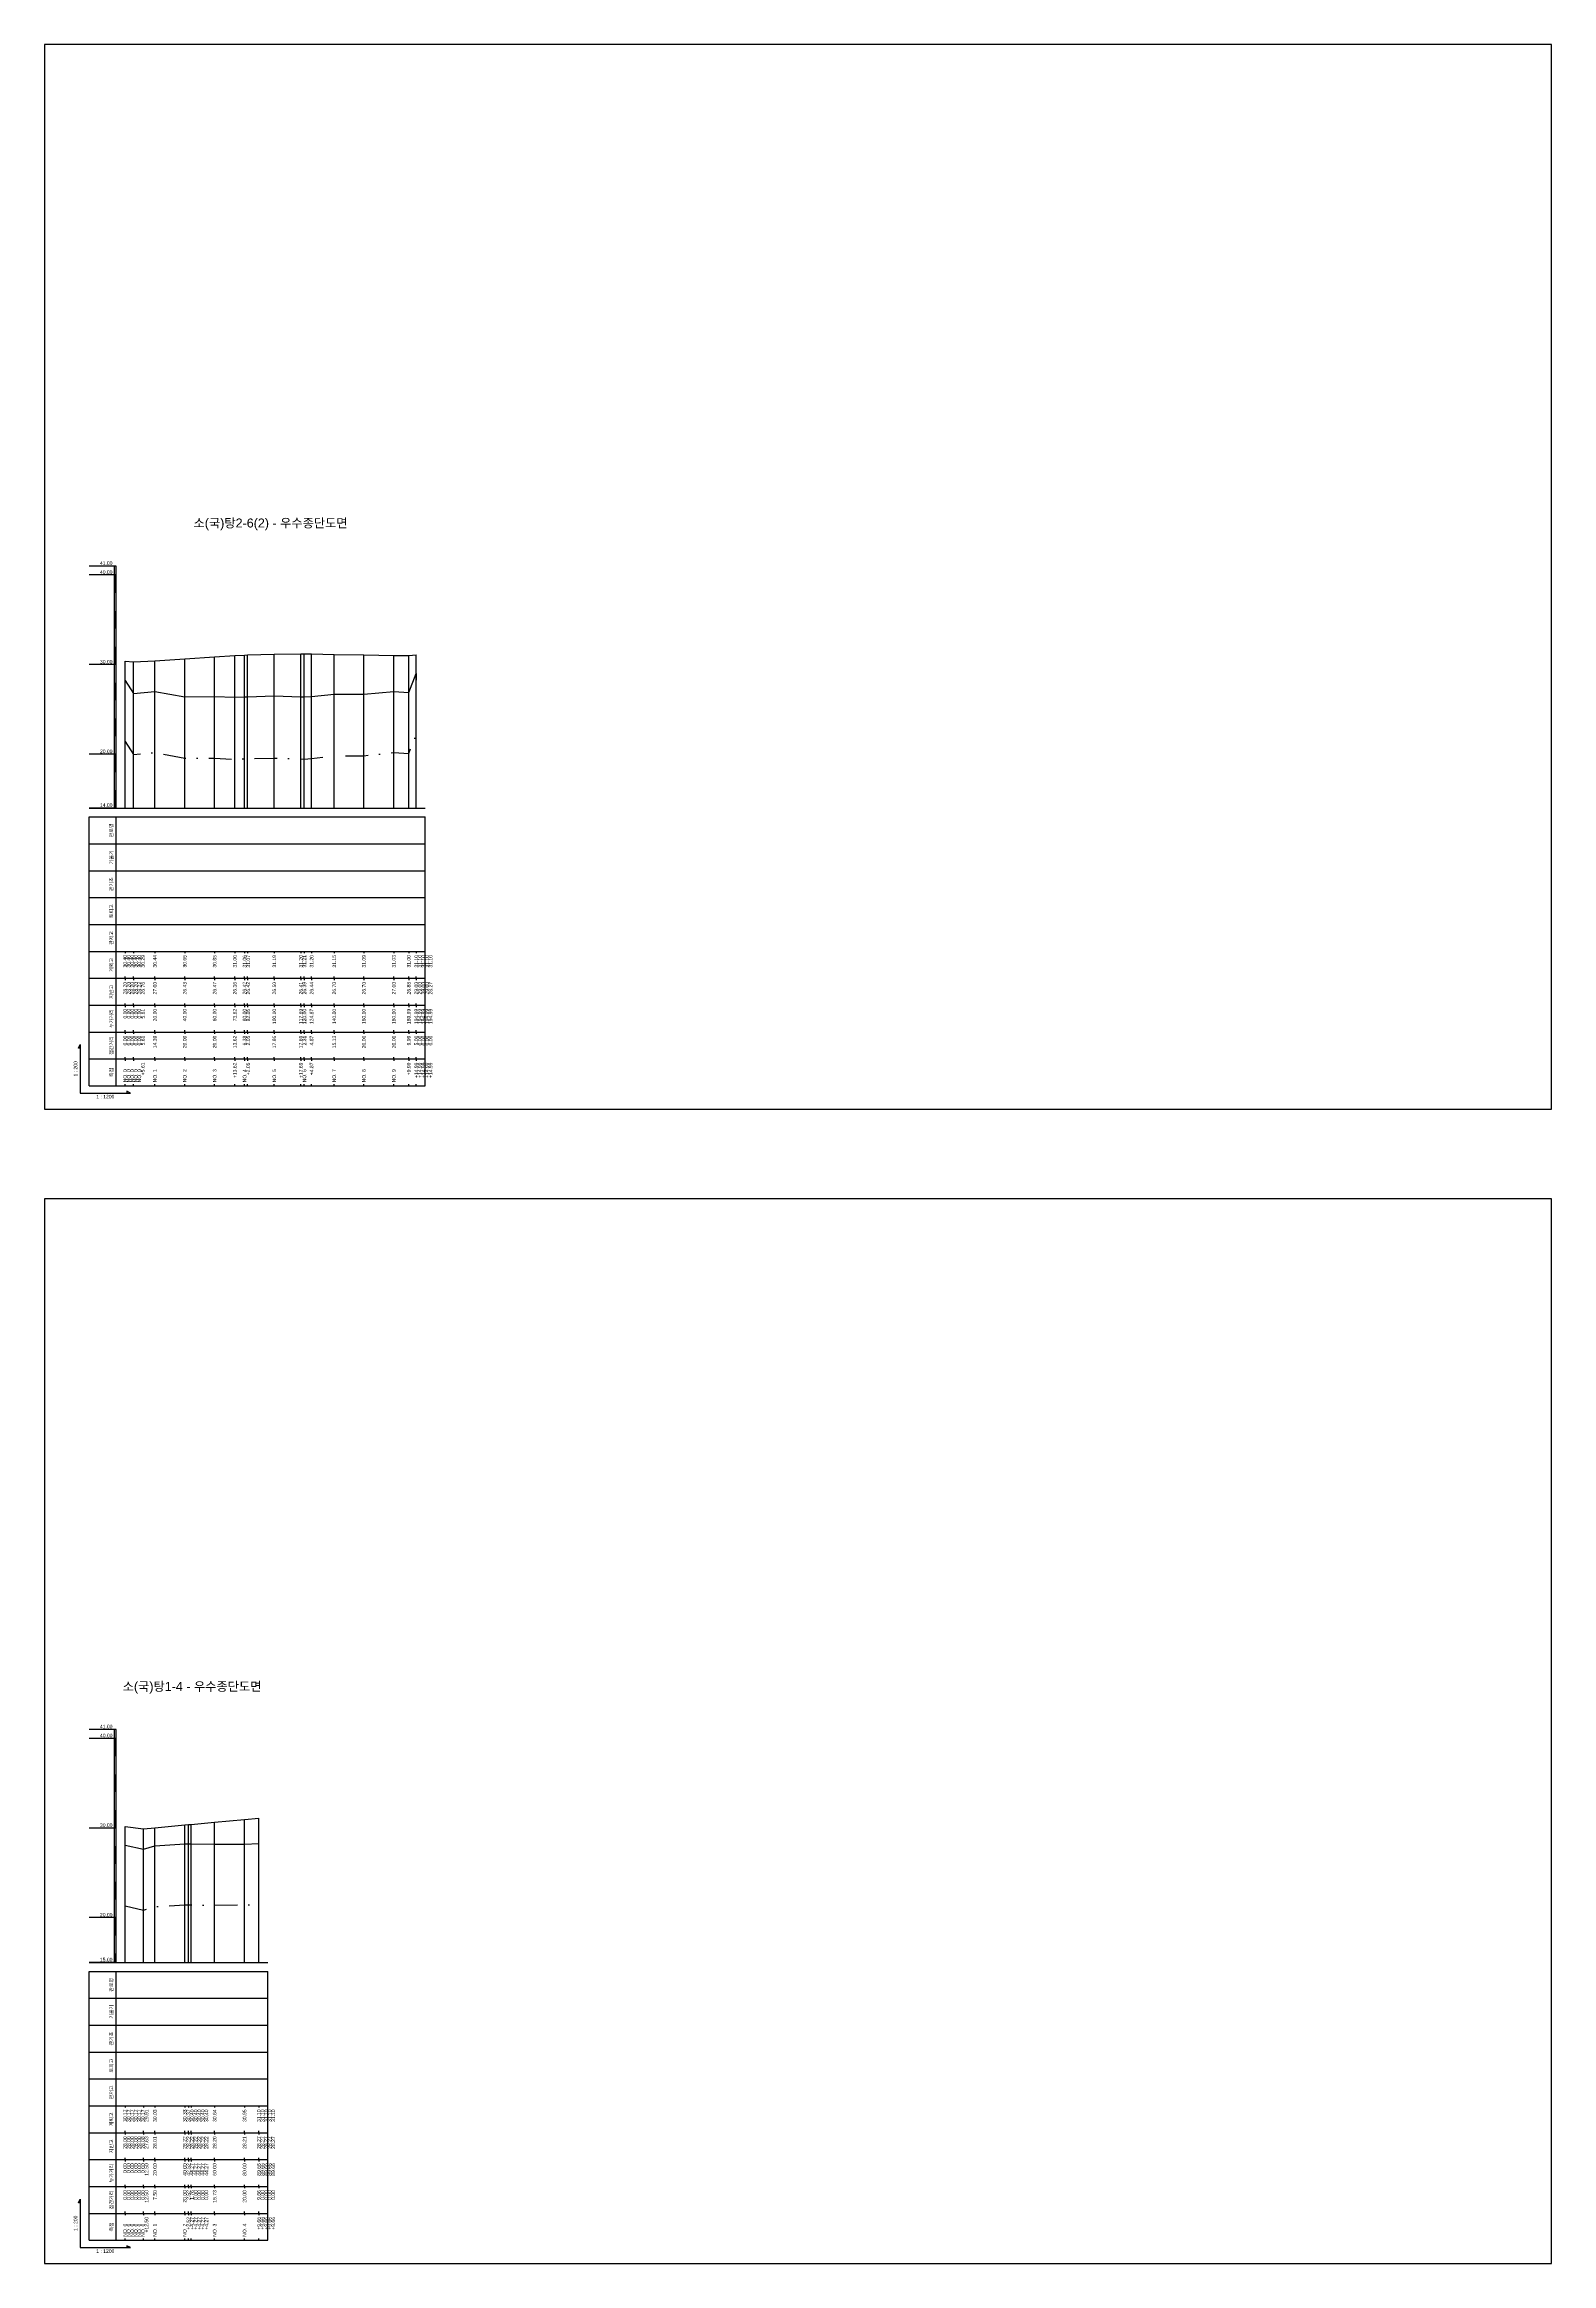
# Model space of a CAD drawing. Header units: millimetres. Extents: x -105495 to 3444, y -108190 to 2013.
# Drawn here: x 20 to 861, y -36064 to -34826 of the extents above; entities that cross this region are included whole.
import ezdxf
from ezdxf.enums import TextEntityAlignment as Align

# ---------------------------------------------------------------- set-up
doc = ezdxf.new("R2010")
doc.units = ezdxf.units.MM
doc.linetypes.add('DASHDOT', pattern=[25.4, 12.7, -6.35, 0, -6.35])
for name, color, linetype in [('KZ_종단_계획선', 1, 'Continuous'), ('KZ_종단_노선명', 7, 'Continuous'), ('KZ_종단_도각', 7, 'Continuous'), ('KZ_종단_수직선', 7, 'Continuous'), ('KZ_종단_암선1', 56, 'DASHDOT'), ('KZ_종단_지반선', 3, 'Continuous'), ('KZ_종단_테이블문자', 7, 'Continuous'), ('KZ_종단_테이블선', 7, 'Continuous'), ('KZ_종단_폴대', 7, 'Continuous')]:
    doc.layers.add(name, color=color, linetype=linetype)
doc.styles.get("Standard").update_dxf_attribs({"font": 'arial.ttf'})

msp = doc.modelspace()

# ---------------------------------------------------------------- linework, layer by layer
at = {"layer": 'KZ_종단_계획선'}
for points in [[(65, -35170), (65, -35170), (65, -35170), (65, -35170), (65, -35170), (69.7, -35170.5), (81.7, -35169.8), (98.3, -35168.8), (115, -35167.7), (126.3, -35167), (131.7, -35166.7), (133.4, -35166.6), (148.3, -35166.1), (163.1, -35166), (165, -35166), (169.1, -35166), (181.7, -35166.3), (198.3, -35166.6), (215, -35166.9), (223.3, -35167), (227.5, -35166.5), (227.5, -35166.5), (227.5, -35166.5), (227.5, -35166.5), (227.5, -35166.5)], [(65, -35820.2), (65, -35820.2), (65, -35820.2), (65, -35820.2), (65, -35820.2), (65, -35820.2), (75.4, -35821.4), (81.7, -35820.9), (98.3, -35819.3), (100.4, -35819.1), (101.9, -35819), (101.9, -35819), (101.9, -35819), (101.9, -35819), (101.9, -35819), (115, -35817.8), (131.7, -35816.2), (139.7, -35815.5)]]:
    msp.add_lwpolyline(points, dxfattribs=at)
at = {"layer": 'KZ_종단_도각'}
for points in [[(20, -35420), (861, -35420), (861, -34826), (20, -34826)], [(20, -36064), (861, -36064), (861, -35470), (20, -35470)]]:
    msp.add_lwpolyline(points, close=True, dxfattribs=at)
at = {"layer": 'KZ_종단_수직선'}
for p, q in [((65, -35252), (65, -35170)), ((65, -35252), (65, -35170)), ((65, -35252), (65, -35170)), ((65, -35252), (65, -35170)), ((65, -35252), (65, -35170)), ((65, -35252), (65, -35170)), ((65, -35252), (65, -35170)), ((65, -35252), (65, -35170)), ((65, -35252), (65, -35170)), ((69.7, -35252), (69.7, -35170.5)), ((81.7, -35252), (81.7, -35169.8)), ((98.3, -35252), (98.3, -35168.8)), ((115, -35252), (115, -35167.7)), ((126.3, -35252), (126.3, -35167)), ((131.7, -35252), (131.7, -35166.7)), ((133.4, -35252), (133.4, -35166.6)), ((148.3, -35252), (148.3, -35166.1)), ((163.1, -35252), (163.1, -35166)), ((165, -35252), (165, -35166)), ((169.1, -35252), (169.1, -35166)), ((181.7, -35252), (181.7, -35166.3)), ((198.3, -35252), (198.3, -35166.6)), ((215, -35252), (215, -35166.9)), ((223.3, -35252), (223.3, -35167)), ((227.5, -35252), (227.5, -35166.5)), ((227.5, -35252), (227.5, -35166.5)), ((227.5, -35252), (227.5, -35166.5)), ((227.5, -35252), (227.5, -35166.5)), ((227.5, -35252), (227.5, -35166.5)), ((65, -35896), (65, -35820.2)), ((65, -35896), (65, -35820.2)), ((65, -35896), (65, -35820.2)), ((65, -35896), (65, -35820.2)), ((65, -35896), (65, -35820.2)), ((65, -35896), (65, -35820.2)), ((65, -35896), (65, -35820.2)), ((65, -35896), (65, -35820.2)), ((65, -35896), (65, -35820.2)), ((65, -35896), (65, -35820.2)), ((65, -35896), (65, -35820.2)), ((75.4, -35896), (75.4, -35821.4)), ((81.7, -35896), (81.7, -35820.9)), ((98.3, -35896), (98.3, -35819.3)), ((100.4, -35896), (100.4, -35819.1)), ((101.9, -35896), (101.9, -35819)), ((101.9, -35896), (101.9, -35819)), ((101.9, -35896), (101.9, -35819)), ((101.9, -35896), (101.9, -35819)), ((101.9, -35896), (101.9, -35819)), ((115, -35896), (115, -35817.8)), ((131.7, -35896), (131.7, -35816.2)), ((139.7, -35896), (139.7, -35815.5)), ((139.7, -35896), (139.7, -35815.5)), ((139.7, -35896), (139.7, -35815.5)), ((139.7, -35896), (139.7, -35815.5)), ((139.7, -35896), (139.7, -35815.5))]:
    msp.add_line(p, q, dxfattribs=at)
at = {"layer": 'KZ_종단_암선1', "flags": 128}
for points in [[(65, -35214.9), (65, -35214.9), (65, -35214.9), (65, -35214.9), (65, -35214.9), (69.7, -35222.2), (81.7, -35221.1), (98.3, -35224.2), (115, -35224.2), (126.3, -35224.8), (131.7, -35224.6), (133.4, -35224.5), (148.3, -35224.1), (163.1, -35224.6), (165, -35224.7), (169.1, -35224.4), (181.7, -35223), (198.3, -35222.8), (215, -35221.1), (223.3, -35221.6), (227.5, -35211), (227.5, -35211), (227.5, -35211), (227.5, -35211), (227.5, -35214.6)], [(65, -35864.9), (65, -35864.9), (65, -35864.9), (65, -35864.9), (65, -35864.9), (65, -35864.5), (75.4, -35866.8), (81.7, -35864.9), (98.3, -35863.8), (100.4, -35863.9), (101.9, -35863.9), (101.9, -35863.9), (101.9, -35863.9), (101.9, -35863.9), (101.9, -35863.9), (115, -35864), (131.7, -35863.9), (139.7, -35863.6), (139.7, -35863.6), (139.7, -35863.6), (139.7, -35863.6), (139.7, -35863.6)]]:
    msp.add_lwpolyline(points, dxfattribs=at)
at = {"layer": 'KZ_종단_지반선', "flags": 128}
for points in [[(65, -35181), (65, -35181), (65, -35181), (65, -35181), (65, -35180.9), (69.7, -35188.2), (81.7, -35187), (98.3, -35189.9), (115, -35189.7), (126.3, -35190.2), (131.7, -35189.9), (133.4, -35189.9), (148.3, -35189.5), (163.1, -35190), (165, -35190), (169.1, -35189.8), (181.7, -35188.5), (198.3, -35188.5), (215, -35187), (223.3, -35187.6), (227.5, -35177), (227.5, -35177), (227.5, -35177), (227.5, -35177), (227.5, -35180.6)], [(65, -35831), (65, -35831), (65, -35831), (65, -35831), (65, -35831), (65, -35830.6), (75.4, -35832.8), (81.7, -35830.9), (98.3, -35829.9), (100.4, -35829.9), (101.9, -35829.9), (101.9, -35829.9), (101.9, -35829.9), (101.9, -35829.9), (101.9, -35829.9), (115, -35830), (131.7, -35830), (139.7, -35829.6), (139.7, -35829.6), (139.7, -35829.6), (139.7, -35829.6), (139.7, -35829.6)]]:
    msp.add_lwpolyline(points, dxfattribs=at)
at = {"layer": 'KZ_종단_테이블선'}
for p, q in [((45, -35252), (232.5, -35252)), ((45, -35272), (45, -35257)), ((45, -35257), (232.5, -35257)), ((60, -35272), (60, -35257)), ((232.5, -35272), (232.5, -35257)), ((45, -35287), (45, -35272)), ((45, -35272), (232.5, -35272)), ((60, -35287), (60, -35272)), ((232.5, -35287), (232.5, -35272)), ((45, -35302), (45, -35287)), ((45, -35287), (232.5, -35287)), ((60, -35302), (60, -35287)), ((232.5, -35302), (232.5, -35287)), ((45, -35317), (45, -35302)), ((45, -35302), (232.5, -35302)), ((60, -35317), (60, -35302)), ((232.5, -35317), (232.5, -35302)), ((45, -35332), (45, -35317)), ((45, -35317), (232.5, -35317)), ((60, -35332), (60, -35317)), ((232.5, -35332), (232.5, -35317)), ((45, -35347), (45, -35332)), ((45, -35332), (232.5, -35332)), ((60, -35347), (60, -35332)), ((65, -35332), (65, -35333)), ((65, -35332), (65, -35333)), ((65, -35332), (65, -35333)), ((65, -35332), (65, -35333)), ((65, -35332), (65, -35333)), ((69.7, -35332), (69.7, -35333)), ((81.7, -35332), (81.7, -35333)), ((98.3, -35332), (98.3, -35333)), ((115, -35332), (115, -35333)), ((126.3, -35332), (126.3, -35333)), ((131.7, -35332), (131.7, -35333)), ((133.4, -35332), (133.4, -35333)), ((148.3, -35332), (148.3, -35333)), ((163.1, -35332), (163.1, -35333)), ((165, -35332), (165, -35333)), ((169.1, -35332), (169.1, -35333)), ((181.7, -35332), (181.7, -35333)), ((198.3, -35332), (198.3, -35333)), ((215, -35332), (215, -35333)), ((223.3, -35332), (223.3, -35333)), ((227.5, -35332), (227.5, -35333)), ((227.5, -35332), (227.5, -35333)), ((227.5, -35332), (227.5, -35333)), ((227.5, -35332), (227.5, -35333)), ((227.5, -35332), (227.5, -35333)), ((232.5, -35347), (232.5, -35332)), ((45, -35362), (45, -35347)), ((45, -35347), (232.5, -35347)), ((60, -35362), (60, -35347)), ((65, -35347), (65, -35346)), ((65, -35347), (65, -35346)), ((65, -35347), (65, -35346)), ((65, -35347), (65, -35346)), ((65, -35347), (65, -35346)), ((65, -35347), (65, -35348)), ((65, -35347), (65, -35348)), ((65, -35347), (65, -35348)), ((65, -35347), (65, -35348)), ((65, -35347), (65, -35348)), ((69.7, -35347), (69.7, -35346)), ((69.7, -35347), (69.7, -35348)), ((81.7, -35347), (81.7, -35346)), ((81.7, -35347), (81.7, -35348)), ((98.3, -35347), (98.3, -35346)), ((98.3, -35347), (98.3, -35348)), ((115, -35347), (115, -35346)), ((115, -35347), (115, -35348)), ((126.3, -35347), (126.3, -35346)), ((126.3, -35347), (126.3, -35348)), ((131.7, -35347), (131.7, -35346)), ((131.7, -35347), (131.7, -35348)), ((133.4, -35347), (133.4, -35346)), ((133.4, -35347), (133.4, -35348)), ((148.3, -35347), (148.3, -35346)), ((148.3, -35347), (148.3, -35348)), ((163.1, -35347), (163.1, -35346)), ((163.1, -35347), (163.1, -35348)), ((165, -35347), (165, -35346)), ((165, -35347), (165, -35348)), ((169.1, -35347), (169.1, -35346)), ((169.1, -35347), (169.1, -35348)), ((181.7, -35347), (181.7, -35346)), ((181.7, -35347), (181.7, -35348)), ((198.3, -35347), (198.3, -35346)), ((198.3, -35347), (198.3, -35348)), ((215, -35347), (215, -35346)), ((215, -35347), (215, -35348)), ((223.3, -35347), (223.3, -35346)), ((223.3, -35347), (223.3, -35348)), ((227.5, -35347), (227.5, -35346)), ((227.5, -35347), (227.5, -35346)), ((227.5, -35347), (227.5, -35346)), ((227.5, -35347), (227.5, -35346)), ((227.5, -35347), (227.5, -35346)), ((227.5, -35347), (227.5, -35348)), ((227.5, -35347), (227.5, -35348)), ((227.5, -35347), (227.5, -35348)), ((227.5, -35347), (227.5, -35348)), ((227.5, -35347), (227.5, -35348)), ((232.5, -35362), (232.5, -35347)), ((45, -35377), (45, -35362)), ((45, -35362), (232.5, -35362)), ((60, -35377), (60, -35362)), ((65, -35362), (65, -35361)), ((65, -35362), (65, -35361)), ((65, -35362), (65, -35361)), ((65, -35362), (65, -35361)), ((65, -35362), (65, -35361)), ((65, -35362), (65, -35363)), ((65, -35362), (65, -35363)), ((65, -35362), (65, -35363)), ((65, -35362), (65, -35363)), ((65, -35362), (65, -35363)), ((69.7, -35362), (69.7, -35361)), ((69.7, -35362), (69.7, -35363)), ((81.7, -35362), (81.7, -35361)), ((81.7, -35362), (81.7, -35363)), ((98.3, -35362), (98.3, -35361)), ((98.3, -35362), (98.3, -35363)), ((115, -35362), (115, -35361)), ((115, -35362), (115, -35363)), ((126.3, -35362), (126.3, -35361)), ((126.3, -35362), (126.3, -35363)), ((131.7, -35362), (131.7, -35361)), ((131.7, -35362), (131.7, -35363)), ((133.4, -35362), (133.4, -35361)), ((133.4, -35362), (133.4, -35363)), ((148.3, -35362), (148.3, -35361)), ((148.3, -35362), (148.3, -35363)), ((163.1, -35362), (163.1, -35361)), ((163.1, -35362), (163.1, -35363)), ((165, -35362), (165, -35361)), ((165, -35362), (165, -35363)), ((169.1, -35362), (169.1, -35361)), ((169.1, -35362), (169.1, -35363)), ((181.7, -35362), (181.7, -35361)), ((181.7, -35362), (181.7, -35363)), ((198.3, -35362), (198.3, -35361)), ((198.3, -35362), (198.3, -35363)), ((215, -35362), (215, -35361)), ((215, -35362), (215, -35363)), ((223.3, -35362), (223.3, -35361)), ((223.3, -35362), (223.3, -35363)), ((227.5, -35362), (227.5, -35361)), ((227.5, -35362), (227.5, -35361)), ((227.5, -35362), (227.5, -35361)), ((227.5, -35362), (227.5, -35361)), ((227.5, -35362), (227.5, -35361)), ((227.5, -35362), (227.5, -35363)), ((227.5, -35362), (227.5, -35363)), ((227.5, -35362), (227.5, -35363)), ((227.5, -35362), (227.5, -35363)), ((227.5, -35362), (227.5, -35363)), ((232.5, -35377), (232.5, -35362)), ((45, -35392), (45, -35377)), ((45, -35377), (232.5, -35377)), ((60, -35392), (60, -35377)), ((65, -35377), (65, -35376)), ((65, -35377), (65, -35376)), ((65, -35377), (65, -35376)), ((65, -35377), (65, -35376)), ((65, -35377), (65, -35376)), ((65, -35377), (65, -35378)), ((65, -35377), (65, -35378)), ((65, -35377), (65, -35378)), ((65, -35377), (65, -35378)), ((65, -35377), (65, -35378)), ((69.7, -35377), (69.7, -35376)), ((69.7, -35377), (69.7, -35378)), ((81.7, -35377), (81.7, -35376)), ((81.7, -35377), (81.7, -35378)), ((98.3, -35377), (98.3, -35376)), ((98.3, -35377), (98.3, -35378)), ((115, -35377), (115, -35376)), ((115, -35377), (115, -35378)), ((126.3, -35377), (126.3, -35376)), ((126.3, -35377), (126.3, -35378)), ((131.7, -35377), (131.7, -35376)), ((131.7, -35377), (131.7, -35378)), ((133.4, -35377), (133.4, -35376)), ((133.4, -35377), (133.4, -35378)), ((148.3, -35377), (148.3, -35376)), ((148.3, -35377), (148.3, -35378)), ((163.1, -35377), (163.1, -35376)), ((163.1, -35377), (163.1, -35378)), ((165, -35377), (165, -35376)), ((165, -35377), (165, -35378)), ((169.1, -35377), (169.1, -35376)), ((169.1, -35377), (169.1, -35378)), ((181.7, -35377), (181.7, -35376)), ((181.7, -35377), (181.7, -35378)), ((198.3, -35377), (198.3, -35376)), ((198.3, -35377), (198.3, -35378)), ((215, -35377), (215, -35376)), ((215, -35377), (215, -35378)), ((223.3, -35377), (223.3, -35376)), ((223.3, -35377), (223.3, -35378)), ((227.5, -35377), (227.5, -35376)), ((227.5, -35377), (227.5, -35376)), ((227.5, -35377), (227.5, -35376)), ((227.5, -35377), (227.5, -35376)), ((227.5, -35377), (227.5, -35376)), ((227.5, -35377), (227.5, -35378)), ((227.5, -35377), (227.5, -35378)), ((227.5, -35377), (227.5, -35378)), ((227.5, -35377), (227.5, -35378)), ((227.5, -35377), (227.5, -35378)), ((232.5, -35392), (232.5, -35377)), ((45, -35407), (45, -35392)), ((45, -35392), (232.5, -35392)), ((60, -35407), (60, -35392)), ((65, -35392), (65, -35391)), ((65, -35392), (65, -35391)), ((65, -35392), (65, -35391)), ((65, -35392), (65, -35391)), ((65, -35392), (65, -35391)), ((65, -35392), (65, -35393)), ((65, -35392), (65, -35393)), ((65, -35392), (65, -35393)), ((65, -35392), (65, -35393)), ((65, -35392), (65, -35393)), ((69.7, -35392), (69.7, -35391)), ((69.7, -35392), (69.7, -35393)), ((81.7, -35392), (81.7, -35391)), ((81.7, -35392), (81.7, -35393)), ((98.3, -35392), (98.3, -35391)), ((98.3, -35392), (98.3, -35393)), ((115, -35392), (115, -35391)), ((115, -35392), (115, -35393)), ((126.3, -35392), (126.3, -35391)), ((126.3, -35392), (126.3, -35393)), ((131.7, -35392), (131.7, -35391)), ((131.7, -35392), (131.7, -35393)), ((133.4, -35392), (133.4, -35391)), ((133.4, -35392), (133.4, -35393)), ((148.3, -35392), (148.3, -35391)), ((148.3, -35392), (148.3, -35393)), ((163.1, -35392), (163.1, -35391)), ((163.1, -35392), (163.1, -35393)), ((165, -35392), (165, -35391)), ((165, -35392), (165, -35393)), ((169.1, -35392), (169.1, -35391)), ((169.1, -35392), (169.1, -35393)), ((181.7, -35392), (181.7, -35391)), ((181.7, -35392), (181.7, -35393)), ((198.3, -35392), (198.3, -35391)), ((198.3, -35392), (198.3, -35393)), ((215, -35392), (215, -35391)), ((215, -35392), (215, -35393)), ((223.3, -35392), (223.3, -35391)), ((223.3, -35392), (223.3, -35393)), ((227.5, -35392), (227.5, -35391)), ((227.5, -35392), (227.5, -35391)), ((227.5, -35392), (227.5, -35391)), ((227.5, -35392), (227.5, -35391)), ((227.5, -35392), (227.5, -35391)), ((227.5, -35392), (227.5, -35393)), ((227.5, -35392), (227.5, -35393)), ((227.5, -35392), (227.5, -35393)), ((227.5, -35392), (227.5, -35393)), ((227.5, -35392), (227.5, -35393)), ((232.5, -35407), (232.5, -35392)), ((65, -35407), (65, -35406)), ((65, -35407), (65, -35406)), ((65, -35407), (65, -35406)), ((65, -35407), (65, -35406)), ((65, -35407), (65, -35406)), ((69.7, -35407), (69.7, -35406)), ((81.7, -35407), (81.7, -35406)), ((98.3, -35407), (98.3, -35406)), ((115, -35407), (115, -35406)), ((126.3, -35407), (126.3, -35406)), ((131.7, -35407), (131.7, -35406)), ((133.4, -35407), (133.4, -35406)), ((148.3, -35407), (148.3, -35406)), ((163.1, -35407), (163.1, -35406)), ((165, -35407), (165, -35406)), ((169.1, -35407), (169.1, -35406)), ((181.7, -35407), (181.7, -35406)), ((198.3, -35407), (198.3, -35406)), ((215, -35407), (215, -35406)), ((223.3, -35407), (223.3, -35406)), ((227.5, -35407), (227.5, -35406)), ((227.5, -35407), (227.5, -35406)), ((227.5, -35407), (227.5, -35406)), ((227.5, -35407), (227.5, -35406)), ((227.5, -35407), (227.5, -35406)), ((45, -35407), (232.5, -35407)), ((45, -35896), (144.7, -35896)), ((45, -35916), (45, -35901)), ((45, -35901), (144.7, -35901)), ((60, -35916), (60, -35901)), ((144.7, -35916), (144.7, -35901)), ((45, -35931), (45, -35916)), ((45, -35916), (144.7, -35916)), ((60, -35931), (60, -35916)), ((144.7, -35931), (144.7, -35916)), ((45, -35946), (45, -35931)), ((45, -35931), (144.7, -35931)), ((60, -35946), (60, -35931)), ((144.7, -35946), (144.7, -35931)), ((45, -35961), (45, -35946)), ((45, -35946), (144.7, -35946)), ((60, -35961), (60, -35946)), ((144.7, -35961), (144.7, -35946)), ((45, -35976), (45, -35961)), ((45, -35961), (144.7, -35961)), ((60, -35976), (60, -35961)), ((144.7, -35976), (144.7, -35961)), ((45, -35991), (45, -35976)), ((45, -35976), (144.7, -35976)), ((60, -35991), (60, -35976)), ((65, -35976), (65, -35977)), ((65, -35976), (65, -35977)), ((65, -35976), (65, -35977)), ((65, -35976), (65, -35977)), ((65, -35976), (65, -35977)), ((65, -35976), (65, -35977)), ((75.4, -35976), (75.4, -35977)), ((81.7, -35976), (81.7, -35977)), ((98.3, -35976), (98.3, -35977)), ((100.4, -35976), (100.4, -35977)), ((101.9, -35976), (101.9, -35977)), ((101.9, -35976), (101.9, -35977)), ((101.9, -35976), (101.9, -35977)), ((101.9, -35976), (101.9, -35977)), ((101.9, -35976), (101.9, -35977)), ((115, -35976), (115, -35977)), ((131.7, -35976), (131.7, -35977)), ((139.7, -35976), (139.7, -35977)), ((139.7, -35976), (139.7, -35977)), ((139.7, -35976), (139.7, -35977)), ((139.7, -35976), (139.7, -35977)), ((139.7, -35976), (139.7, -35977)), ((144.7, -35991), (144.7, -35976)), ((45, -36006), (45, -35991)), ((45, -35991), (144.7, -35991)), ((60, -36006), (60, -35991)), ((65, -35991), (65, -35990)), ((65, -35991), (65, -35990)), ((65, -35991), (65, -35990)), ((65, -35991), (65, -35990)), ((65, -35991), (65, -35990)), ((65, -35991), (65, -35990)), ((65, -35991), (65, -35992)), ((65, -35991), (65, -35992)), ((65, -35991), (65, -35992)), ((65, -35991), (65, -35992)), ((65, -35991), (65, -35992)), ((65, -35991), (65, -35992)), ((75.4, -35991), (75.4, -35990)), ((75.4, -35991), (75.4, -35992)), ((81.7, -35991), (81.7, -35990)), ((81.7, -35991), (81.7, -35992)), ((98.3, -35991), (98.3, -35990)), ((98.3, -35991), (98.3, -35992)), ((100.4, -35991), (100.4, -35990)), ((100.4, -35991), (100.4, -35992)), ((101.9, -35991), (101.9, -35990)), ((101.9, -35991), (101.9, -35990)), ((101.9, -35991), (101.9, -35990)), ((101.9, -35991), (101.9, -35990)), ((101.9, -35991), (101.9, -35990)), ((101.9, -35991), (101.9, -35992)), ((101.9, -35991), (101.9, -35992)), ((101.9, -35991), (101.9, -35992)), ((101.9, -35991), (101.9, -35992)), ((101.9, -35991), (101.9, -35992)), ((115, -35991), (115, -35990)), ((115, -35991), (115, -35992)), ((131.7, -35991), (131.7, -35990)), ((131.7, -35991), (131.7, -35992)), ((139.7, -35991), (139.7, -35990)), ((139.7, -35991), (139.7, -35990)), ((139.7, -35991), (139.7, -35990)), ((139.7, -35991), (139.7, -35990)), ((139.7, -35991), (139.7, -35990)), ((139.7, -35991), (139.7, -35992)), ((139.7, -35991), (139.7, -35992)), ((139.7, -35991), (139.7, -35992)), ((139.7, -35991), (139.7, -35992)), ((139.7, -35991), (139.7, -35992)), ((144.7, -36006), (144.7, -35991)), ((45, -36021), (45, -36006)), ((45, -36006), (144.7, -36006)), ((60, -36021), (60, -36006)), ((65, -36006), (65, -36005)), ((65, -36006), (65, -36005)), ((65, -36006), (65, -36005)), ((65, -36006), (65, -36005)), ((65, -36006), (65, -36005)), ((65, -36006), (65, -36005)), ((65, -36006), (65, -36007)), ((65, -36006), (65, -36007)), ((65, -36006), (65, -36007)), ((65, -36006), (65, -36007)), ((65, -36006), (65, -36007)), ((65, -36006), (65, -36007)), ((75.4, -36006), (75.4, -36005)), ((75.4, -36006), (75.4, -36007)), ((81.7, -36006), (81.7, -36005)), ((81.7, -36006), (81.7, -36007)), ((98.3, -36006), (98.3, -36005)), ((98.3, -36006), (98.3, -36007)), ((100.4, -36006), (100.4, -36005)), ((100.4, -36006), (100.4, -36007)), ((101.9, -36006), (101.9, -36005)), ((101.9, -36006), (101.9, -36005)), ((101.9, -36006), (101.9, -36005)), ((101.9, -36006), (101.9, -36005)), ((101.9, -36006), (101.9, -36005)), ((101.9, -36006), (101.9, -36007)), ((101.9, -36006), (101.9, -36007)), ((101.9, -36006), (101.9, -36007)), ((101.9, -36006), (101.9, -36007)), ((101.9, -36006), (101.9, -36007)), ((115, -36006), (115, -36005)), ((115, -36006), (115, -36007)), ((131.7, -36006), (131.7, -36005)), ((131.7, -36006), (131.7, -36007)), ((139.7, -36006), (139.7, -36005)), ((139.7, -36006), (139.7, -36005)), ((139.7, -36006), (139.7, -36005)), ((139.7, -36006), (139.7, -36005)), ((139.7, -36006), (139.7, -36005)), ((139.7, -36006), (139.7, -36007)), ((139.7, -36006), (139.7, -36007)), ((139.7, -36006), (139.7, -36007)), ((139.7, -36006), (139.7, -36007)), ((139.7, -36006), (139.7, -36007)), ((144.7, -36021), (144.7, -36006)), ((45, -36036), (45, -36021)), ((45, -36021), (144.7, -36021)), ((60, -36036), (60, -36021)), ((65, -36021), (65, -36020)), ((65, -36021), (65, -36020)), ((65, -36021), (65, -36020)), ((65, -36021), (65, -36020)), ((65, -36021), (65, -36020)), ((65, -36021), (65, -36020)), ((65, -36021), (65, -36022)), ((65, -36021), (65, -36022)), ((65, -36021), (65, -36022)), ((65, -36021), (65, -36022)), ((65, -36021), (65, -36022)), ((65, -36021), (65, -36022)), ((75.4, -36021), (75.4, -36020)), ((75.4, -36021), (75.4, -36022)), ((81.7, -36021), (81.7, -36020)), ((81.7, -36021), (81.7, -36022)), ((98.3, -36021), (98.3, -36020)), ((98.3, -36021), (98.3, -36022)), ((100.4, -36021), (100.4, -36020)), ((100.4, -36021), (100.4, -36022)), ((101.9, -36021), (101.9, -36020)), ((101.9, -36021), (101.9, -36020)), ((101.9, -36021), (101.9, -36020)), ((101.9, -36021), (101.9, -36020)), ((101.9, -36021), (101.9, -36020)), ((101.9, -36021), (101.9, -36022)), ((101.9, -36021), (101.9, -36022)), ((101.9, -36021), (101.9, -36022)), ((101.9, -36021), (101.9, -36022)), ((101.9, -36021), (101.9, -36022)), ((115, -36021), (115, -36020)), ((115, -36021), (115, -36022)), ((131.7, -36021), (131.7, -36020)), ((131.7, -36021), (131.7, -36022)), ((139.7, -36021), (139.7, -36020)), ((139.7, -36021), (139.7, -36020)), ((139.7, -36021), (139.7, -36020)), ((139.7, -36021), (139.7, -36020)), ((139.7, -36021), (139.7, -36020)), ((139.7, -36021), (139.7, -36022)), ((139.7, -36021), (139.7, -36022)), ((139.7, -36021), (139.7, -36022)), ((139.7, -36021), (139.7, -36022)), ((139.7, -36021), (139.7, -36022)), ((144.7, -36036), (144.7, -36021)), ((45, -36051), (45, -36036)), ((45, -36036), (144.7, -36036)), ((60, -36051), (60, -36036)), ((65, -36036), (65, -36035)), ((65, -36036), (65, -36035)), ((65, -36036), (65, -36035)), ((65, -36036), (65, -36035)), ((65, -36036), (65, -36035)), ((65, -36036), (65, -36035)), ((65, -36036), (65, -36037)), ((65, -36036), (65, -36037)), ((65, -36036), (65, -36037)), ((65, -36036), (65, -36037)), ((65, -36036), (65, -36037)), ((65, -36036), (65, -36037)), ((75.4, -36036), (75.4, -36035)), ((75.4, -36036), (75.4, -36037)), ((81.7, -36036), (81.7, -36035)), ((81.7, -36036), (81.7, -36037)), ((98.3, -36036), (98.3, -36035)), ((98.3, -36036), (98.3, -36037)), ((100.4, -36036), (100.4, -36035)), ((100.4, -36036), (100.4, -36037)), ((101.9, -36036), (101.9, -36035)), ((101.9, -36036), (101.9, -36035)), ((101.9, -36036), (101.9, -36035)), ((101.9, -36036), (101.9, -36035)), ((101.9, -36036), (101.9, -36035)), ((101.9, -36036), (101.9, -36037)), ((101.9, -36036), (101.9, -36037)), ((101.9, -36036), (101.9, -36037)), ((101.9, -36036), (101.9, -36037)), ((101.9, -36036), (101.9, -36037)), ((115, -36036), (115, -36035)), ((115, -36036), (115, -36037)), ((131.7, -36036), (131.7, -36035)), ((131.7, -36036), (131.7, -36037)), ((139.7, -36036), (139.7, -36035)), ((139.7, -36036), (139.7, -36035)), ((139.7, -36036), (139.7, -36035)), ((139.7, -36036), (139.7, -36035)), ((139.7, -36036), (139.7, -36035)), ((139.7, -36036), (139.7, -36037)), ((139.7, -36036), (139.7, -36037)), ((139.7, -36036), (139.7, -36037)), ((139.7, -36036), (139.7, -36037)), ((139.7, -36036), (139.7, -36037)), ((144.7, -36051), (144.7, -36036)), ((65, -36051), (65, -36050)), ((65, -36051), (65, -36050)), ((65, -36051), (65, -36050)), ((65, -36051), (65, -36050)), ((65, -36051), (65, -36050)), ((65, -36051), (65, -36050)), ((75.4, -36051), (75.4, -36050)), ((81.7, -36051), (81.7, -36050)), ((98.3, -36051), (98.3, -36050)), ((100.4, -36051), (100.4, -36050)), ((101.9, -36051), (101.9, -36050)), ((101.9, -36051), (101.9, -36050)), ((101.9, -36051), (101.9, -36050)), ((101.9, -36051), (101.9, -36050)), ((101.9, -36051), (101.9, -36050)), ((115, -36051), (115, -36050)), ((131.7, -36051), (131.7, -36050)), ((139.7, -36051), (139.7, -36050)), ((139.7, -36051), (139.7, -36050)), ((139.7, -36051), (139.7, -36050)), ((139.7, -36051), (139.7, -36050)), ((139.7, -36051), (139.7, -36050)), ((45, -36051), (144.7, -36051))]:
    msp.add_line(p, q, dxfattribs=at)
for points in [[(40, -35386), (39, -35386), (40, -35384), (40, -35411), (68, -35411), (66, -35410), (66, -35411)], [(40, -36030), (39, -36030), (40, -36028), (40, -36055), (68, -36055), (66, -36054), (66, -36055)]]:
    msp.add_lwpolyline(points, dxfattribs=at)
at = {"layer": 'KZ_종단_폴대'}
for p, q in [((60, -35117), (45, -35117)), ((60, -35122), (45, -35122)), ((60, -35172), (45, -35172)), ((60, -35222), (45, -35222)), ((60, -35252), (45, -35252)), ((60, -35766), (45, -35766)), ((60, -35771), (45, -35771)), ((60, -35821), (45, -35821)), ((60, -35871), (45, -35871)), ((60, -35896), (45, -35896))]:
    msp.add_line(p, q, dxfattribs=at)
for points in [[(60, -35252), (60, -35117), (59, -35117), (59, -35252), (60, -35252)], [(60, -35896), (60, -35766), (59, -35766), (59, -35896), (60, -35896)]]:
    msp.add_lwpolyline(points, dxfattribs=at)
at = {"layer": 'KZ_종단_폴대', "const_width": 1}
for points in [[(59.5, -35132), (59.5, -35122)], [(59.5, -35152), (59.5, -35142)], [(59.5, -35172), (59.5, -35162)], [(59.5, -35192), (59.5, -35182)], [(59.5, -35212), (59.5, -35202)], [(59.5, -35232), (59.5, -35222)], [(59.5, -35252), (59.5, -35242)], [(59.5, -35781), (59.5, -35771)], [(59.5, -35801), (59.5, -35791)], [(59.5, -35821), (59.5, -35811)], [(59.5, -35841), (59.5, -35831)], [(59.5, -35861), (59.5, -35851)], [(59.5, -35881), (59.5, -35871)], [(59.5, -35896), (59.5, -35891)]]:
    msp.add_lwpolyline(points, dxfattribs=at)

# ---------------------------------------------------------------- texts
at = {"layer": 'KZ_종단_노선명'}
for s, p in [('소(국)탕2-6(2) - 우수종단도면', (146.2, -35097)), ('소(국)탕1-4 - 우수종단도면', (102.4, -35746))]:
    msp.add_text(s, height=5, dxfattribs=at).set_placement(p, align=Align.BOTTOM_CENTER)
at = {"layer": 'KZ_종단_테이블문자'}
for s, p in [('30.40', (65, -35334)), ('30.40', (67, -35334)), ('30.40', (69, -35334)), ('30.40', (71, -35334)), ('30.40', (73, -35334)), ('30.29', (75, -35334)), ('30.44', (81.7, -35334)), ('30.65', (98.3, -35334)), ('30.85', (115, -35334)), ('31.00', (126.3, -35334)), ('31.06', (131.7, -35334)), ('31.07', (133.7, -35334)), ('31.19', (148.3, -35334)), ('31.20', (163.1, -35334)), ('31.21', (165.1, -35334)), ('31.20', (169.1, -35334)), ('31.15', (181.7, -35334)), ('31.09', (198.3, -35334)), ('31.03', (215, -35334)), ('31.00', (223.3, -35334)), ('31.10', (227.5, -35334)), ('31.10', (229.5, -35334)), ('31.10', (231.5, -35334)), ('31.10', (233.5, -35334)), ('31.10', (235.5, -35334)), ('28.20', (65, -35349)), ('28.20', (67, -35349)), ('28.20', (69, -35349)), ('28.20', (71, -35349)), ('28.22', (73, -35349)), ('26.76', (75, -35349)), ('27.00', (81.7, -35349)), ('26.43', (98.3, -35349)), ('26.47', (115, -35349)), ('26.36', (126.3, -35349)), ('26.42', (131.7, -35349)), ('26.42', (133.7, -35349)), ('26.50', (148.3, -35349)), ('26.41', (163.1, -35349)), ('26.39', (165.1, -35349)), ('26.44', (169.1, -35349)), ('26.70', (181.7, -35349)), ('26.70', (198.3, -35349)), ('27.00', (215, -35349)), ('26.88', (223.3, -35349)), ('29.00', (227.5, -35349)), ('29.00', (229.5, -35349)), ('29.00', (231.5, -35349)), ('29.00', (233.5, -35349)), ('28.27', (235.5, -35349)), ('0.00', (65, -35364)), ('0.00', (67, -35364)), ('0.00', (69, -35364)), ('0.00', (71, -35364)), ('0.00', (73, -35364)), ('5.61', (75, -35364)), ('20.00', (81.7, -35364)), ('40.00', (98.3, -35364)), ('60.00', (115, -35364)), ('73.62', (126.3, -35364)), ('80.00', (131.7, -35364)), ('82.05', (133.7, -35364)), ('100.00', (148.3, -35364)), ('117.69', (163.1, -35364)), ('120.00', (165.1, -35364)), ('124.87', (169.1, -35364)), ('140.00', (181.7, -35364)), ('160.00', (198.3, -35364)), ('180.00', (215, -35364)), ('189.99', (223.3, -35364)), ('194.99', (227.5, -35364)), ('194.99', (229.5, -35364)), ('194.99', (231.5, -35364)), ('194.99', (233.5, -35364)), ('194.99', (235.5, -35364)), ('0.00', (65, -35379)), ('0.00', (67, -35379)), ('0.00', (69, -35379)), ('0.00', (71, -35379)), ('0.00', (73, -35379)), ('5.61', (75, -35379)), ('14.39', (81.7, -35379)), ('20.00', (98.3, -35379)), ('20.00', (115, -35379)), ('13.62', (126.3, -35379)), ('6.38', (131.7, -35379)), ('2.05', (133.7, -35379)), ('17.95', (148.3, -35379)), ('17.69', (163.1, -35379)), ('2.31', (165.1, -35379)), ('4.87', (169.1, -35379)), ('15.13', (181.7, -35379)), ('20.00', (198.3, -35379)), ('20.00', (215, -35379)), ('9.99', (223.3, -35379)), ('5.00', (227.5, -35379)), ('0.00', (229.5, -35379)), ('0.00', (231.5, -35379)), ('0.00', (233.5, -35379)), ('0.00', (235.5, -35379)), ('+5.61', (75, -35394)), ('+13.62', (126.3, -35394)), ('+2.05', (133.7, -35394)), ('+17.69', (163.1, -35394)), ('+4.87', (169.1, -35394)), ('+9.99', (223.3, -35394)), ('+14.99', (227.5, -35394)), ('+14.99', (229.5, -35394)), ('+14.99', (231.5, -35394)), ('+14.99', (233.5, -35394)), ('+14.99', (235.5, -35394)), ('30.17', (65, -35978)), ('30.17', (67, -35978)), ('30.17', (69, -35978)), ('30.17', (71, -35978)), ('30.17', (73, -35978)), ('30.17', (75, -35978)), ('29.91', (77, -35978)), ('30.03', (81.7, -35978)), ('30.33', (98.3, -35978)), ('30.37', (100.4, -35978)), ('30.40', (102.4, -35978)), ('30.40', (104.4, -35978)), ('30.40', (106.4, -35978)), ('30.40', (108.4, -35978)), ('30.40', (110.4, -35978)), ('30.64', (115, -35978)), ('30.95', (131.7, -35978)), ('31.10', (139.7, -35978)), ('31.10', (141.7, -35978)), ('31.10', (143.7, -35978)), ('31.10', (145.7, -35978)), ('31.10', (147.7, -35978)), ('28.00', (65, -35993)), ('28.00', (67, -35993)), ('28.00', (69, -35993)), ('28.00', (71, -35993)), ('28.00', (73, -35993)), ('28.08', (75, -35993)), ('27.63', (77, -35993)), ('28.01', (81.7, -35993)), ('28.22', (98.3, -35993)), ('28.22', (100.4, -35993)), ('28.22', (102.4, -35993)), ('28.22', (104.4, -35993)), ('28.22', (106.4, -35993)), ('28.22', (108.4, -35993)), ('28.22', (110.4, -35993)), ('28.20', (115, -35993)), ('28.21', (131.7, -35993)), ('28.27', (139.7, -35993)), ('28.27', (141.7, -35993)), ('28.27', (143.7, -35993)), ('28.27', (145.7, -35993)), ('28.27', (147.7, -35993)), ('0.00', (65, -36008)), ('0.00', (67, -36008)), ('0.00', (69, -36008)), ('0.00', (71, -36008)), ('0.00', (73, -36008)), ('0.00', (75, -36008)), ('12.50', (77, -36008)), ('20.00', (81.7, -36008)), ('40.00', (98.3, -36008)), ('42.52', (100.4, -36008)), ('44.27', (102.4, -36008)), ('44.27', (104.4, -36008)), ('44.27', (106.4, -36008)), ('44.27', (108.4, -36008)), ('44.27', (110.4, -36008)), ('60.00', (115, -36008)), ('80.00', (131.7, -36008)), ('89.66', (139.7, -36008)), ('89.66', (141.7, -36008)), ('89.66', (143.7, -36008)), ('89.66', (145.7, -36008)), ('89.66', (147.7, -36008)), ('0.00', (65, -36023)), ('0.00', (67, -36023)), ('0.00', (69, -36023)), ('0.00', (71, -36023)), ('0.00', (73, -36023)), ('0.00', (75, -36023)), ('12.50', (77, -36023)), ('7.50', (81.7, -36023)), ('20.00', (98.3, -36023)), ('2.52', (100.4, -36023)), ('1.76', (102.4, -36023)), ('0.00', (104.4, -36023)), ('0.00', (106.4, -36023)), ('0.00', (108.4, -36023)), ('0.00', (110.4, -36023)), ('15.73', (115, -36023)), ('20.00', (131.7, -36023)), ('9.66', (139.7, -36023)), ('0.00', (141.7, -36023)), ('0.00', (143.7, -36023)), ('0.00', (145.7, -36023)), ('0.00', (147.7, -36023)), ('+12.50', (77, -36038)), ('+2.52', (100.4, -36038)), ('+4.27', (102.4, -36038)), ('+4.27', (104.4, -36038)), ('+4.27', (106.4, -36038)), ('+4.27', (108.4, -36038)), ('+4.27', (110.4, -36038)), ('+9.66', (139.7, -36038)), ('+9.66', (141.7, -36038)), ('+9.66', (143.7, -36038)), ('+9.66', (145.7, -36038)), ('+9.66', (147.7, -36038))]:
    msp.add_text(s, height=2, rotation=90, dxfattribs=at).set_placement(p, align=Align.MIDDLE_RIGHT)
for s, p in [('NO. 0', (65, -35405)), ('NO. 0', (67, -35405)), ('NO. 0', (69, -35405)), ('NO. 0', (71, -35405)), ('NO. 0', (73, -35405)), ('NO. 1', (81.7, -35405)), ('NO. 2', (98.3, -35405)), ('NO. 3', (115, -35405)), ('NO. 4', (131.7, -35405)), ('NO. 5', (148.3, -35405)), ('NO. 6', (165.1, -35405)), ('NO. 7', (181.7, -35405)), ('NO. 8', (198.3, -35405)), ('NO. 9', (215, -35405)), ('NO. 0', (65, -36049)), ('NO. 0', (67, -36049)), ('NO. 0', (69, -36049)), ('NO. 0', (71, -36049)), ('NO. 0', (73, -36049)), ('NO. 0', (75, -36049)), ('NO. 1', (81.7, -36049)), ('NO. 2', (98.3, -36049)), ('NO. 3', (115, -36049)), ('NO. 4', (131.7, -36049))]:
    msp.add_text(s, height=2, rotation=90, dxfattribs=at).set_placement(p, align=Align.MIDDLE_LEFT)
at = {"layer": 'KZ_종단_테이블선'}
for s, p in [('관로명', (59, -35264.5)), ('기울기', (59, -35279.5)), ('관기초', (59, -35294.5)), ('토피고', (59, -35309.5)), ('관저고', (59, -35324.5)), ('계획고', (59, -35339.5)), ('지반고', (59, -35354.5)), ('누가거리', (59, -35369.5)), ('점간거리', (59, -35384.5)), ('1 : 200', (39, -35397.5)), ('측점', (59, -35399.5)), ('관로명', (59, -35908.5)), ('기울기', (59, -35923.5)), ('관기초', (59, -35938.5)), ('토피고', (59, -35953.5)), ('관저고', (59, -35968.5)), ('계획고', (59, -35983.5)), ('지반고', (59, -35998.5)), ('누가거리', (59, -36013.5)), ('점간거리', (59, -36028.5)), ('1 : 200', (39, -36041.5)), ('측점', (59, -36043.5))]:
    msp.add_text(s, height=2, rotation=90, dxfattribs=at).set_placement(p, align=Align.BOTTOM_CENTER)
for p in [(54, -35412), (54, -36056)]:
    msp.add_text('1 : 1200', height=2, dxfattribs=at).set_placement(p, align=Align.TOP_CENTER)
at = {"layer": 'KZ_종단_폴대'}
for s, p in [('41.00', (58, -35117)), ('40.00', (58, -35122)), ('30.00', (58, -35172)), ('20.00', (58, -35222)), ('14.00', (58, -35252)), ('41.00', (58, -35766)), ('40.00', (58, -35771)), ('30.00', (58, -35821)), ('20.00', (58, -35871)), ('15.00', (58, -35896))]:
    msp.add_text(s, height=2, dxfattribs=at).set_placement(p, align=Align.BOTTOM_RIGHT)

doc.saveas('drawing.dxf')
